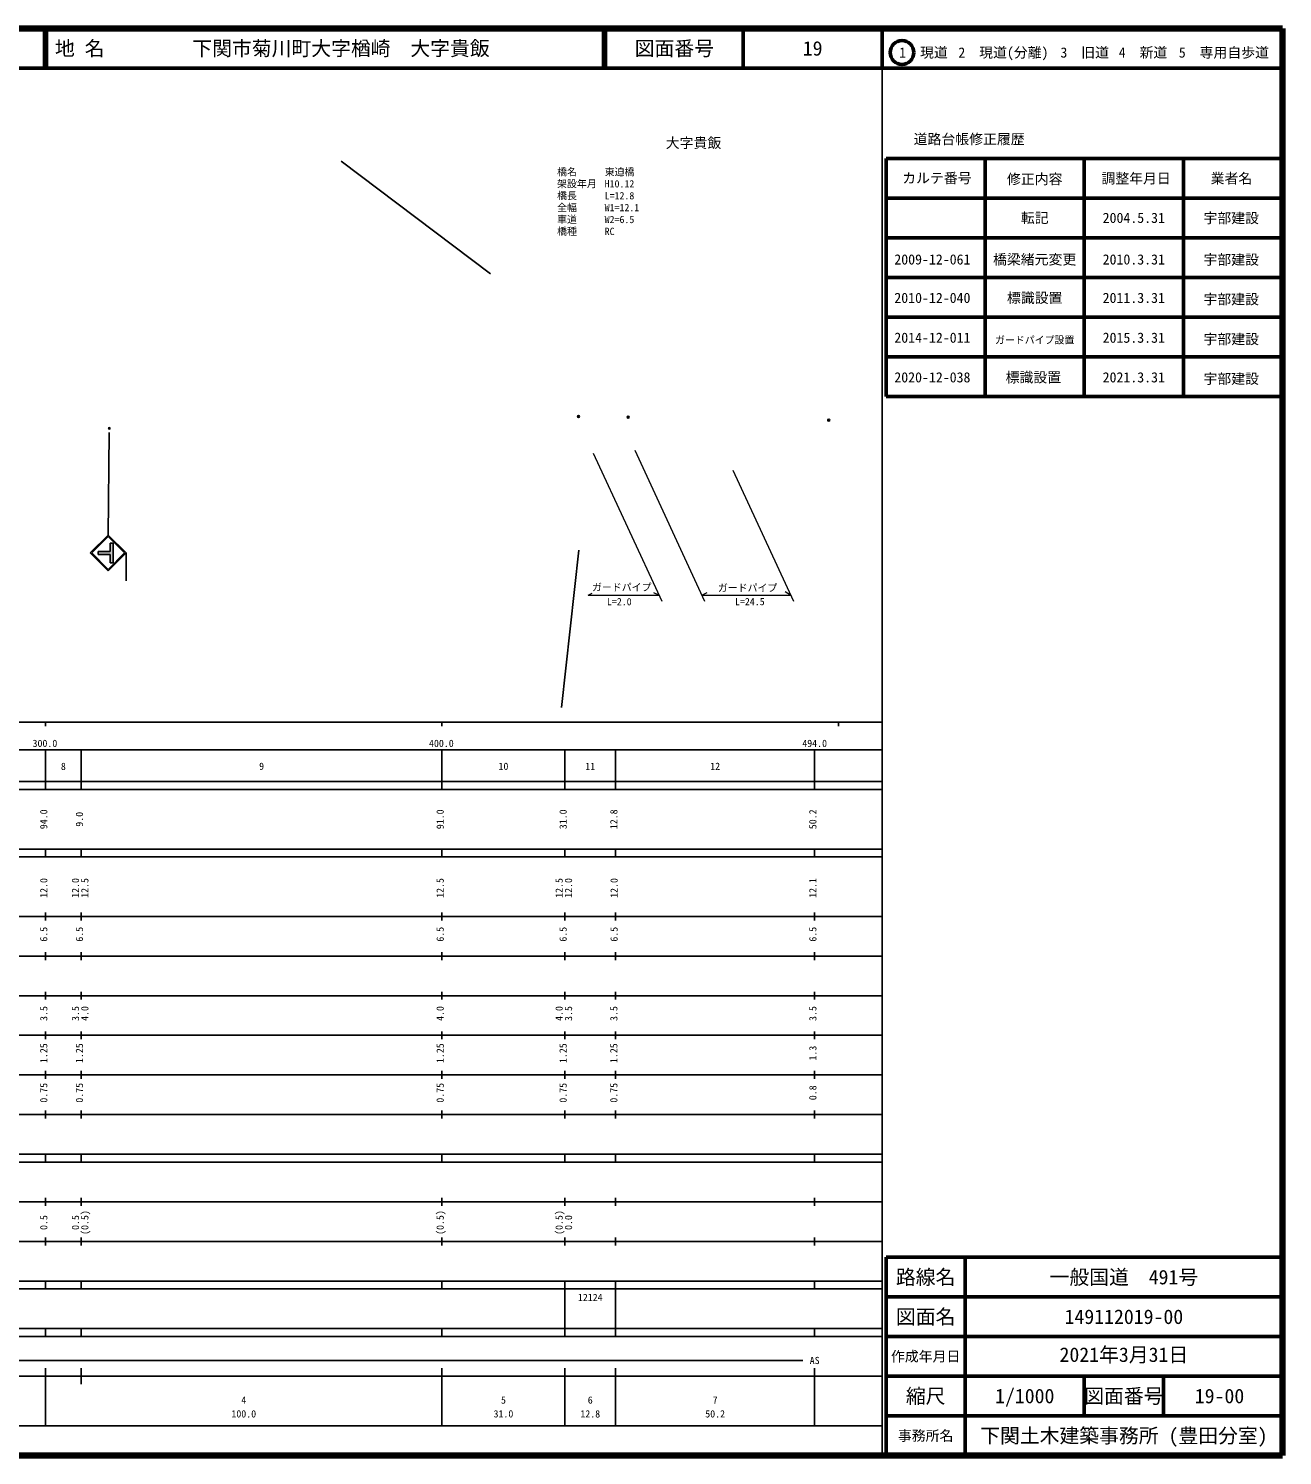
# Model space of a CAD drawing. Units: millimetres on the paper, with parts at other scales. Extents: x 40 to 680, y 20 to 380.
# Drawn here: x 363.7 to 680, y 20 to 380 of the extents above; entities that cross this region are included whole.
import ezdxf
from ezdxf.enums import TextEntityAlignment as Align

# ---------------------------------------------------------------- set-up
doc = ezdxf.new("R2010")
doc.units = ezdxf.units.MM
doc.header["$PDMODE"] = 32
doc.header["$PDSIZE"] = 0.5
for name, color, linetype, lineweight in [('M-BGD', 7, 'Continuous', 25), ('M-STR-HTXT', 7, 'Continuous', 13), ('M-STR-STRC', 7, 'Continuous', 25), ('M-TTL', 2, 'Continuous', 140), ('M-TTL-BAND', 7, 'Continuous', 25), ('M-TTL-FRAM', 2, 'Continuous', 50), ('M-TTL-LINE', 7, 'Continuous', 50)]:
    doc.layers.add(name, color=color, linetype=linetype, lineweight=lineweight)
for name, color, linetype in [('M-BMK-HTXT', 7, 'Continuous'), ('M-OTRS', 6, 'Continuous'), ('M-TTL-TXT', 7, 'Continuous')]:
    doc.layers.add(name, color=color, linetype=linetype)
doc.styles.add('ＭＳ ゴシック', font='')
doc.styles.get('ＭＳ ゴシック').set_extended_font_data('MS Gothic')

msp = doc.modelspace()

# ---------------------------------------------------------------- hatches: boundary and pattern name
at = {"layer": 'M-STR-STRC'}
msp.add_hatch(color=256, dxfattribs=at).paths.add_polyline_path([(381.294, 248.061), (384.294, 248.061), (384.294, 250.186), (385.044, 250.186), (385.044, 245.186), (384.294, 245.186), (384.294, 247.311), (381.294, 247.311)])

# ---------------------------------------------------------------- linework, layer by layer
at = {"layer": 'M-BGD'}
for p, q in [((480.222, 318.077), (442.603, 346.551)), ((502.483, 248.361), (498.168, 208.671))]:
    msp.add_line(p, q, dxfattribs=at)
msp.add_circle((384.084, 279.138), 0.2, dxfattribs=at)
at = {"layer": 'M-OTRS'}
for p in [(502.433, 282.122), (514.956, 281.938), (565.542, 281.194)]:
    msp.add_point(p, dxfattribs=at)
at = {"layer": 'M-STR-HTXT'}
for p, q in [((506.132, 272.899), (523.414, 235.507)), ((516.628, 273.595), (534.232, 235.507)), ((541.333, 268.605), (556.631, 235.507)), ((522.692, 237.069), (521.398, 237.673)), ((533.51, 237.069), (534.853, 237.744)), ((555.909, 237.069), (554.522, 237.886)), ((504.836, 237.069), (505.84, 237.568)), ((504.836, 237.069), (522.692, 237.069)), ((533.51, 237.069), (555.909, 237.069))]:
    msp.add_line(p, q, dxfattribs=at)
at = {"layer": 'M-STR-STRC'}
for p, q in [((384.086, 278.108), (383.795, 252.187)), ((379.295, 247.687), (383.795, 252.187)), ((388.295, 247.687), (383.795, 252.187)), ((379.648, 247.687), (383.795, 251.834)), ((387.941, 247.687), (383.795, 251.834)), ((384.294, 248.061), (384.294, 250.186)), ((385.044, 250.186), (384.294, 250.186)), ((385.044, 245.186), (385.044, 250.186)), ((379.295, 247.687), (383.795, 243.186)), ((379.648, 247.687), (383.795, 243.54)), ((384.294, 248.061), (381.294, 248.061)), ((381.294, 247.311), (381.294, 248.061)), ((384.294, 247.311), (381.294, 247.311)), ((383.795, 243.187), (388.295, 247.687)), ((383.795, 243.54), (387.941, 247.687)), ((384.294, 245.186), (384.294, 247.311)), ((385.044, 245.186), (384.294, 245.186)), ((388.295, 247.687), (388.295, 240.687))]:
    msp.add_line(p, q, dxfattribs=at)
at = {"layer": 'M-TTL'}
for p, q in [((680, 380), (40, 380)), ((680, 20), (680, 380)), ((40, 20), (680, 20))]:
    msp.add_line(p, q, dxfattribs=at)
at = {"layer": 'M-TTL-BAND'}
for p, q in [((579, 20), (579, 370)), ((40, 205), (579, 205)), ((368, 205), (368, 204)), ((468, 205), (468, 204)), ((568, 205), (568, 204)), ((68, 198), (579, 198)), ((368, 188), (368, 198)), ((377, 188), (377, 198)), ((468, 188), (468, 198)), ((499, 188), (499, 198)), ((511.8, 188), (511.8, 198)), ((562, 188), (562, 198)), ((40, 190), (579, 190)), ((40, 188), (579, 188)), ((40, 173), (579, 173)), ((368, 171), (368, 173)), ((377, 171), (377, 173)), ((468, 171), (468, 173)), ((499, 171), (499, 173)), ((511.8, 171), (511.8, 173)), ((562, 171), (562, 173)), ((40, 171), (579, 171)), ((40, 156), (579, 156)), ((368, 155), (368, 157)), ((377, 155), (377, 157)), ((468, 155), (468, 157)), ((499, 155), (499, 157)), ((511.8, 155), (511.8, 157)), ((562, 155), (562, 157)), ((46, 146), (579, 146)), ((368, 145), (368, 147)), ((377, 145), (377, 147)), ((468, 145), (468, 147)), ((499, 145), (499, 147)), ((511.8, 145), (511.8, 147)), ((562, 145), (562, 147)), ((368, 135), (368, 137)), ((377, 135), (377, 137)), ((468, 135), (468, 137)), ((499, 135), (499, 137)), ((511.8, 135), (511.8, 137)), ((562, 135), (562, 137)), ((52, 136), (579, 136)), ((46, 126), (579, 126)), ((368, 125), (368, 127)), ((377, 125), (377, 127)), ((468, 125), (468, 127)), ((499, 125), (499, 127)), ((511.8, 125), (511.8, 127)), ((562, 125), (562, 127)), ((52, 116), (579, 116)), ((368, 115), (368, 117)), ((377, 115), (377, 117)), ((468, 115), (468, 117)), ((499, 115), (499, 117)), ((511.8, 115), (511.8, 117)), ((562, 115), (562, 117)), ((46, 106), (579, 106)), ((368, 105), (368, 107)), ((377, 105), (377, 107)), ((468, 105), (468, 107)), ((499, 105), (499, 107)), ((511.8, 105), (511.8, 107)), ((562, 105), (562, 107)), ((40, 96), (579, 96)), ((40, 94), (579, 94)), ((368, 94), (368, 96)), ((377, 94), (377, 96)), ((468, 94), (468, 96)), ((499, 94), (499, 96)), ((511.8, 94), (511.8, 96)), ((562, 94), (562, 96)), ((49, 84), (579, 84)), ((368, 83), (368, 85)), ((377, 83), (377, 85)), ((468, 83), (468, 85)), ((499, 83), (499, 85)), ((511.8, 83), (511.8, 85)), ((562, 83), (562, 85)), ((40, 74), (579, 74)), ((368, 73), (368, 75)), ((377, 73), (377, 75)), ((468, 73), (468, 75)), ((499, 73), (499, 75)), ((511.8, 73), (511.8, 75)), ((562, 73), (562, 75)), ((40, 64), (579, 64)), ((40, 62), (579, 62)), ((368, 62), (368, 64)), ((377, 62), (377, 64)), ((468, 62), (468, 64)), ((499, 62), (499, 64)), ((499, 52), (499, 62)), ((511.8, 62), (511.8, 64)), ((511.8, 52), (511.8, 62)), ((562, 62), (562, 64)), ((40, 52), (579, 52)), ((368, 50), (368, 52)), ((377, 50), (377, 52)), ((468, 50), (468, 52)), ((499, 50), (499, 52)), ((511.8, 50), (511.8, 52)), ((562, 50), (562, 52)), ((40, 50), (579, 50)), ((71, 44), (559, 44)), ((40, 40), (579, 40)), ((368, 27.5), (368, 42)), ((377, 38), (377, 42)), ((468, 27.5), (468, 42)), ((499, 27.5), (499, 42)), ((511.8, 27.5), (511.8, 42)), ((562, 27.5), (562, 42)), ((68, 27.5), (579, 27.5))]:
    msp.add_line(p, q, dxfattribs=at)
at = {"layer": 'M-TTL-FRAM'}
for p, q in [((580, 347.197), (580, 287.197)), ((580, 347.197), (680, 347.197)), ((580, 287.197), (680, 287.197)), ((680, 70), (580, 70)), ((580, 70), (580, 20))]:
    msp.add_line(p, q, dxfattribs=at)
at = {"layer": 'M-TTL-LINE'}
for p, q in [((367.75, 380), (367.75, 370)), ((368.25, 380), (368.25, 370)), ((508.747, 380), (508.747, 370)), ((509.247, 380), (509.247, 370)), ((543.997, 380), (543.997, 370)), ((579, 380), (579, 370)), ((40, 370), (680, 370)), ((605, 347.197), (605, 287.197)), ((630, 347.197), (630, 287.197)), ((655, 347.197), (655, 287.197)), ((580, 337.197), (680, 337.197)), ((580, 327.197), (680, 327.197)), ((580, 317.197), (680, 317.197)), ((580, 307.197), (680, 307.197)), ((580, 297.197), (680, 297.197)), ((600, 70), (600, 20)), ((680, 60), (580, 60)), ((680, 50), (580, 50)), ((680, 40), (580, 40)), ((630, 40), (630, 30)), ((650, 40), (650, 30)), ((680, 30), (580, 30))]:
    msp.add_line(p, q, dxfattribs=at)
msp.add_circle((584.031, 373.958), 3, dxfattribs=at)

# ---------------------------------------------------------------- texts
at = {"layer": 'M-BMK-HTXT', "style": 'ＭＳ ゴシック'}
msp.add_text('大字貴飯', height=2.566, dxfattribs=at).set_placement((524.439, 349.091), align=Align.BOTTOM_LEFT)
at = {"layer": 'M-STR-HTXT', "style": 'ＭＳ ゴシック'}
for s, p in [('橋名', (497.031, 342.363)), ('架設年月', (497.031, 339.363)), ('東迫橋', (509.031, 342.363)), ('橋長', (497.031, 336.363)), ('H10.12', (509.031, 339.363)), ('L=12.8', (509.031, 336.363)), ('全幅', (497.031, 333.363)), ('W1=12.1', (509.031, 333.363)), ('車道', (497.031, 330.363)), ('W2=6.5', (509.031, 330.363)), ('橋種', (497.031, 327.363)), ('RC', (509.031, 327.363)), ('ガードパイプ', (505.84, 237.568)), ('ガードパイプ', (537.584, 237.415)), ('L=2.0', (509.604, 233.947)), ('L=24.5', (541.913, 233.959))]:
    msp.add_text(s, height=1.833, dxfattribs=at).set_placement(p, align=Align.BOTTOM_LEFT)
at = {"layer": 'M-TTL-BAND', "style": 'ＭＳ ゴシック'}
for s, p in [('300.0', (367.844, 198.195)), ('400.0', (467.844, 198.195)), ('494.0', (562, 198.195)), ('8', (372.5, 192.405)), ('9', (422.5, 192.405)), ('10', (483.5, 192.405)), ('11', (505.4, 192.405)), ('12', (536.9, 192.405)), ('AS', (562, 42.5)), ('4', (418, 32.523)), ('5', (483.5, 32.523)), ('6', (505.4, 32.523)), ('7', (536.9, 32.523)), ('100.0', (418, 29.033)), ('31.0', (483.5, 29.033)), ('12.8', (505.4, 29.033)), ('50.2', (536.9, 29.033))]:
    msp.add_text(s, height=1.833, dxfattribs=at).set_placement(p, align=Align.BOTTOM_CENTER)
for s, p in [('94.0', (369, 180.5)), ('9.0', (378, 180.5)), ('91.0', (469, 180.5)), ('31.0', (500, 180.5)), ('12.8', (512.8, 180.5)), ('50.2', (563, 180.5)), ('12.0', (369, 163.174)), ('12.0', (377, 163.174)), ('12.5', (379.37, 163.174)), ('12.5', (469, 163.174)), ('12.5', (499, 163.174)), ('12.0', (501.37, 163.174)), ('12.0', (512.861, 163.174)), ('12.1', (563, 163.174)), ('6.5', (369, 151.5)), ('6.5', (378, 151.5)), ('6.5', (469, 151.5)), ('6.5', (500, 151.5)), ('6.5', (512.861, 151.5)), ('6.5', (563, 151.5)), ('3.5', (369, 131.5)), ('3.5', (377, 131.5)), ('4.0', (379.37, 131.5)), ('4.0', (469, 131.5)), ('4.0', (499, 131.5)), ('3.5', (501.37, 131.5)), ('3.5', (512.8, 131.5)), ('3.5', (563, 131.5)), ('1.25', (369, 121.5)), ('1.25', (378, 121.5)), ('1.25', (469, 121.5)), ('1.25', (500, 121.5)), ('1.25', (512.8, 121.5)), ('1.3', (563, 121.5)), ('0.75', (369, 111.5)), ('0.75', (378, 111.5)), ('0.75', (469, 111.5)), ('0.75', (500, 111.5)), ('0.75', (512.8, 111.5)), ('0.8', (563, 111.5)), ('0.5', (369, 78.764)), ('0.5', (377, 78.764)), ('(0.5)', (379.37, 78.764)), ('(0.5)', (469, 78.764)), ('(0.5)', (499, 78.764)), ('0.0', (501.37, 78.764))]:
    msp.add_text(s, height=1.833, rotation=90, dxfattribs=at).set_placement(p, align=Align.BOTTOM_CENTER)
msp.add_text('12124', height=1.833, dxfattribs=at).set_placement((502.275, 58.405), align=Align.BOTTOM_LEFT)
at = {"layer": 'M-TTL-TXT', "style": 'ＭＳ ゴシック'}
for s, p in [('地 名', (370.38, 375)), ('下関市菊川町大字楢崎\u3000大字貴飯', (405.024, 375))]:
    msp.add_text(s, height=3.666, dxfattribs=at).set_placement(p, align=Align.MIDDLE_LEFT)
for s, height, p in [('図面番号', 3.666, (526.622, 375)), ('19', 3.666, (561.497, 375)), ('1\u3000現道', 2.566, (589.448, 373.958)), ('2\u3000現道(分離)', 2.566, (609.619, 373.958)), ('3\u3000旧道', 2.566, (630.121, 373.958)), ('4\u3000新道', 2.566, (644.824, 373.958)), ('5\u3000専用自歩道', 2.566, (665.228, 373.958)), ('道路台帳修正履歴', 2.566, (600.968, 352.113)), ('カルテ番号', 2.566, (592.839, 342.277)), ('修正内容', 2.566, (617.509, 342.023)), ('調整年月日', 2.566, (643.089, 342.197)), ('業者名', 2.566, (667.134, 342.197)), ('転記', 2.566, (617.5, 332.245)), ('2004.5.31', 2.566, (642.5, 332.245)), ('宇部建設', 2.566, (667.077, 332.189)), ('2009-12-061', 2.566, (591.699, 321.75)), ('橋梁緒元変更', 2.566, (617.5, 321.75)), ('2010.3.31', 2.566, (642.5, 321.75)), ('宇部建設', 2.566, (667.077, 321.693)), ('宇部建設', 2.566, (667.077, 311.693)), ('宇部建設', 2.566, (667.077, 301.646)), ('宇部建設', 2.566, (667.077, 291.646)), ('路線名', 3.666, (590, 65)), ('路線名', 3.666, (590, 65)), ('一般国道\u3000491号', 3.666, (640, 65)), ('図面名', 3.666, (590, 55)), ('図面名', 3.666, (590, 55)), ('149112019-00', 3.666, (640, 55)), ('作成年月日', 2.566, (590, 45)), ('作成年月日', 2.566, (590, 45)), ('縮尺', 3.666, (590, 35)), ('縮尺', 3.666, (590, 35)), ('1/1000', 3.666, (615, 35)), ('図面番号', 3.666, (640, 35)), ('図面番号', 3.666, (640, 35)), ('19-00', 3.666, (664.125, 35)), ('事務所名', 2.566, (590, 25)), ('事務所名', 2.566, (590, 25)), ('下関土木建築事務所 (豊田分室)', 3.666, (640, 25))]:
    msp.add_text(s, height=height, dxfattribs=at).set_placement(p, align=Align.MIDDLE_CENTER)
for s, height, p in [('2010-12-040', 2.566, (591.699, 310)), ('標識設置', 2.566, (617.5, 310)), ('2011.3.31', 2.566, (642.5, 310)), ('2014-12-011', 2.566, (591.699, 299.953)), ('2015.3.31', 2.566, (642.5, 299.953)), ('2020-12-038', 2.566, (591.699, 289.953)), ('2021.3.31', 2.566, (642.5, 289.953)), ('2021年3月31日', 3.666, (640, 42.5))]:
    msp.add_text(s, height=height, dxfattribs=at).set_placement(p, align=Align.BOTTOM_CENTER)
for s, height, p in [('ガードパイプ設置', 1.833, (607.5, 299.953)), ('標識設置', 2.566, (610.166, 289.953))]:
    msp.add_text(s, height=height, dxfattribs=at).set_placement(p, align=Align.BOTTOM_LEFT)

doc.saveas('drawing.dxf')
